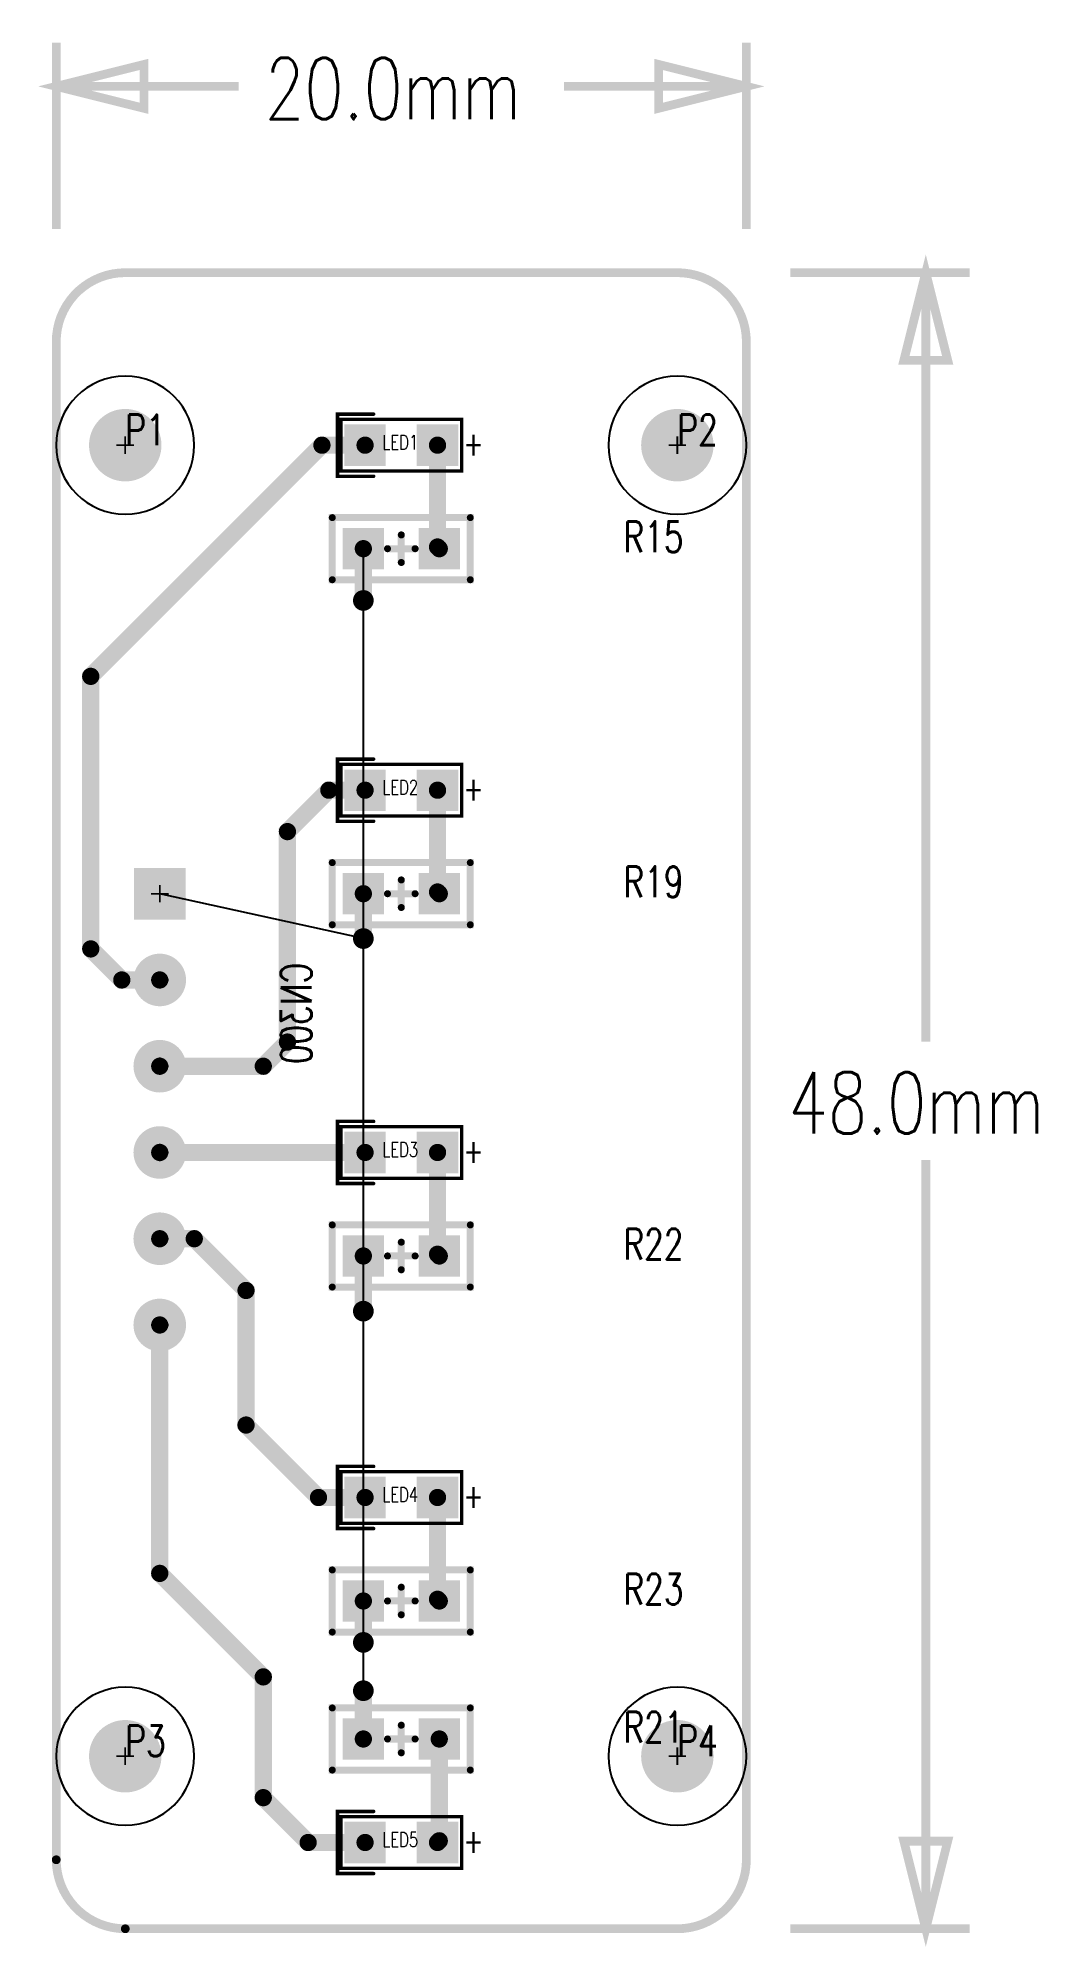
# Model space of a CAD drawing. Extents: x -0.5 to 28.4, y -0.5 to 54.8.
import ezdxf

# ---------------------------------------------------------------- set-up
doc = ezdxf.new("R2010")
doc.units = 0
doc.header["$MEASUREMENT"] = 0
for name, pattern in [('KEEPOUT_10000000$0', [2, 1, 1]), ('SIG_0', [2, 1, 1]), ('SIG_1', [2, 1, 1]), ('SIG_10', [2, 1, 1]), ('SIG_2', [2, 1, 1]), ('SIG_3', [2, 1, 1]), ('SIG_4', [2, 1, 1]), ('SIG_5', [2, 1, 1]), ('SIG_6', [2, 1, 1]), ('SIG_7', [2, 1, 1]), ('SIG_8', [2, 1, 1]), ('SIG_9', [2, 1, 1]), ('TRMIDX_2048', [2, 1, 1]), ('TRMIDX_4096', [2, 1, 1])]:
    doc.linetypes.add(name, pattern=pattern)
doc.layers.get('0').update_dxf_attribs({"linetype": 'CONTINUOUS'})
for name, color, linetype in [('BOARD_OUTLINE_00', 254, 'CONTINUOUS'), ('DIMENSION1_24', 254, 'CONTINUOUS'), ('DIMENSION2_24', 254, 'CONTINUOUS'), ('DIMENSION3_24', 254, 'CONTINUOUS'), ('DIMENSION4_24', 254, 'CONTINUOUS'), ('DIMENSION5_24', 254, 'CONTINUOUS'), ('DIMENSION6_24', 254, 'CONTINUOUS'), ('DIMENSION7_24', 254, 'CONTINUOUS'), ('DRIL_NPLTE_THRU_01', 176, 'CONTINUOUS'), ('DRIL_NPLTE_THRU_02', 16, 'CONTINUOUS'), ('DRIL_PLTE_THRU_01', 176, 'CONTINUOUS'), ('DRIL_PLTE_THRU_02', 16, 'CONTINUOUS'), ('DRIL_SYMBOL', 254, 'CONTINUOUS'), ('KEEPOUT_01', 130, 'CONTINUOUS'), ('LINK_00', 254, 'CONTINUOUS'), ('PADS_BOT', 1, 'CONTINUOUS'), ('PADS_INNER', 5, 'CONTINUOUS'), ('PADS_TOP', 5, 'CONTINUOUS'), ('PADS_XR_23', 183, 'CONTINUOUS'), ('PART_NAME_01', 254, 'CONTINUOUS'), ('PART_NAME_02', 130, 'CONTINUOUS'), ('PART_TOP_2DLINE_00', 254, 'CONTINUOUS'), ('PART_TOP_2DLINE_01', 254, 'CONTINUOUS'), ('PART_TOP_TEXT_26', 254, 'CONTINUOUS'), ('TEXT_24', 4, 'CONTINUOUS'), ('TRACE_01', 5, 'CONTINUOUS'), ('VIAPTS', 254, 'CONTINUOUS')]:
    doc.layers.add(name, color=color, linetype=linetype)
doc.styles.add('W0$02', font='simplex', dxfattribs={"width": 0.75})
doc.styles.add('W0$1', font='simplex', dxfattribs={"width": 0.75})
doc.styles.add('W0$127', font='simplex', dxfattribs={"width": 0.75})
doc.styles.add('W0$254', font='simplex', dxfattribs={"width": 0.75})

# ---------------------------------------------------------------- blocks, each defined once
blk = doc.blocks.new('SMOOTH_0$254')
at = {"const_width": 0.127}
blk.add_lwpolyline([(-0.0635, 0, 1), (0.0635, 0, 1)], format="xyb", close=True, dxfattribs=at)
blk = doc.blocks.new('BOARD_34')
at = {"layer": 'BOARD_OUTLINE_00', "const_width": 0.254}
blk.add_lwpolyline([(0, 2, 0.414214), (2, 0), (18, 0, 0.414214), (20, 2), (20, 46, 0.414214), (18, 48), (2, 48, 0.414214), (0, 46)], format="xyb", close=True, dxfattribs=at)
at = {"layer": 'BOARD_OUTLINE_00'}
for p in [(0, 2), (2, 0)]:
    blk.add_blockref('SMOOTH_0$254', p, dxfattribs=at)
blk = doc.blocks.new('D_2DFEGHI_35')
at = {"layer": 'DIMENSION1_24', "linetype": 'TRMIDX_4096', "const_width": 0.254}
blk.add_lwpolyline([(5.2, 0), (5.2, 22.285)], dxfattribs=at)
at = {"layer": 'DIMENSION2_24', "linetype": 'TRMIDX_4096', "const_width": 0.254}
blk.add_lwpolyline([(5.2, 48), (5.2, 25.715)], dxfattribs=at)
at = {"layer": 'DIMENSION3_24', "linetype": 'TRMIDX_4096', "const_width": 0.254}
blk.add_lwpolyline([(5.2, 0), (4.565, 2.54), (5.835, 2.54)], close=True, dxfattribs=at)
at = {"layer": 'DIMENSION4_24', "linetype": 'TRMIDX_4096', "const_width": 0.254}
blk.add_lwpolyline([(5.2, 48), (5.835, 45.46), (4.565, 45.46)], close=True, dxfattribs=at)
at = {"layer": 'DIMENSION5_24', "linetype": 'TRMIDX_4096', "const_width": 0.254}
blk.add_lwpolyline([(1.27, 0), (6.47, 0)], dxfattribs=at)
at = {"layer": 'DIMENSION6_24', "linetype": 'TRMIDX_4096', "const_width": 0.254}
blk.add_lwpolyline([(1.27, 48), (6.47, 48)], dxfattribs=at)
at = {"layer": 'DIMENSION7_24', "linetype": 'TRMIDX_4096', "const_width": 0.0254}
for points in [[(0, 48), (0.001, 48)], [(0, 0), (0.001, 0)]]:
    blk.add_lwpolyline(points, dxfattribs=at)
at = {"layer": 'TEXT_24', "style": 'W0$254', "width": 0.75}
blk.add_text('48.0mm', height=1.778, dxfattribs=at).set_placement((1.217, 23.047))
blk = doc.blocks.new('D_1DFEGHI_36')
at = {"layer": 'DIMENSION1_24', "linetype": 'TRMIDX_2048', "const_width": 0.254}
blk.add_lwpolyline([(0, 5.4), (5.284, 5.4)], dxfattribs=at)
at = {"layer": 'DIMENSION2_24', "linetype": 'TRMIDX_2048', "const_width": 0.254}
blk.add_lwpolyline([(20, 5.4), (14.716, 5.4)], dxfattribs=at)
at = {"layer": 'DIMENSION3_24', "linetype": 'TRMIDX_2048', "const_width": 0.254}
blk.add_lwpolyline([(0, 5.4), (2.54, 6.035), (2.54, 4.765)], close=True, dxfattribs=at)
at = {"layer": 'DIMENSION4_24', "linetype": 'TRMIDX_2048', "const_width": 0.254}
blk.add_lwpolyline([(20, 5.4), (17.46, 4.765), (17.46, 6.035)], close=True, dxfattribs=at)
at = {"layer": 'DIMENSION5_24', "linetype": 'TRMIDX_2048', "const_width": 0.254}
blk.add_lwpolyline([(0, 1.27), (0, 6.67)], dxfattribs=at)
at = {"layer": 'DIMENSION6_24', "linetype": 'TRMIDX_2048', "const_width": 0.254}
blk.add_lwpolyline([(20, 1.27), (20, 6.67)], dxfattribs=at)
at = {"layer": 'DIMENSION7_24', "linetype": 'TRMIDX_2048', "const_width": 0.0254}
for points in [[(0, 0), (0.001, 0)], [(20, 0), (20.001, 0)]]:
    blk.add_lwpolyline(points, dxfattribs=at)
at = {"layer": 'TEXT_24', "style": 'W0$254', "width": 0.75}
blk.add_text('20.0mm', height=1.778, dxfattribs=at).set_placement((6.046, 4.447))
blk = doc.blocks.new('SMOOTH_0$1')
at = {"const_width": 0.05}
blk.add_lwpolyline([(-0.025, 0, 1), (0.025, 0, 1)], format="xyb", close=True, dxfattribs=at)
blk = doc.blocks.new('PART_BODY_TOP_29')
at = {"layer": 'PART_TOP_2DLINE_01', "const_width": 0.1}
blk.add_lwpolyline([(-0.8, 0.9), (-1.85, 0.9), (-1.85, -0.9), (-0.8, -0.9)], dxfattribs=at)
blk.add_lwpolyline([(-1.75, 0.75), (1.75, 0.75), (1.75, -0.75), (-1.75, -0.75)], close=True, dxfattribs=at)
at = {"layer": 'PART_TOP_2DLINE_01'}
for p in [(-1.85, 0.9), (-1.75, 0.75), (-0.8, 0.9), (1.75, 0.75), (-1.85, -0.9), (-1.75, -0.75), (-0.8, -0.9), (1.75, -0.75)]:
    blk.add_blockref('SMOOTH_0$1', p, dxfattribs=at)
at = {"layer": 'PART_TOP_TEXT_26', "style": 'W0$1', "width": 0.75}
blk.add_text('+', height=0.7, dxfattribs=at).set_placement((1.8, -0.3))
blk = doc.blocks.new('DRIL_HOLE_0')
blk.add_lwpolyline([(0, 0, 1), (0, 0, 1)], format="xyb", close=True)
blk = doc.blocks.new('PAD_0')
blk.add_lwpolyline([(0, 0, 1), (0, 0, 1)], format="xyb", close=True)
blk = doc.blocks.new('PAD_1')
at = {"const_width": 1.2}
blk.add_lwpolyline([(-0.6, 0), (0.6, 0)], dxfattribs=at)
blk = doc.blocks.new('STK_TOP_5')
at = {"layer": 'DRIL_NPLTE_THRU_01'}
blk.add_blockref('DRIL_HOLE_0', (0, 0), dxfattribs=at)
at = {"layer": 'DRIL_NPLTE_THRU_02'}
blk.add_blockref('DRIL_HOLE_0', (0, 0), dxfattribs=at)
at = {"layer": 'PADS_BOT'}
blk.add_blockref('PAD_0', (0, 0), dxfattribs=at)
at = {"layer": 'PADS_INNER'}
blk.add_blockref('PAD_0', (0, 0), dxfattribs=at)
at = {"layer": 'PADS_TOP'}
blk.add_blockref('PAD_1', (0, 0), dxfattribs=at)
at = {"layer": 'PADS_XR_23'}
blk.add_blockref('PAD_1', (0, 0), dxfattribs=at)
blk = doc.blocks.new('SYM_TOP_2')
for name, p in [('STK_TOP_5', (-1.05, 0)), ('PART_BODY_TOP_29', (0, 0)), ('STK_TOP_5', (1.05, 0))]:
    blk.add_blockref(name, p)
blk = doc.blocks.new('PART_TOP_0')
blk.add_blockref('SYM_TOP_2', (0, 0))
at = {"layer": 'PART_NAME_01', "style": 'W0$02', "width": 0.75}
blk.add_text('LED1', height=0.42, dxfattribs=at).set_placement((-0.55, -0.125))
blk = doc.blocks.new('PART_TOP_1')
blk.add_blockref('SYM_TOP_2', (0, 0))
at = {"layer": 'PART_NAME_01', "style": 'W0$02', "width": 0.75}
blk.add_text('LED2', height=0.42, dxfattribs=at).set_placement((-0.55, -0.125))
blk = doc.blocks.new('PART_TOP_2')
blk.add_blockref('SYM_TOP_2', (0, 0))
at = {"layer": 'PART_NAME_01', "style": 'W0$02', "width": 0.75}
blk.add_text('LED3', height=0.42, dxfattribs=at).set_placement((-0.55, -0.125))
blk = doc.blocks.new('PART_TOP_3')
blk.add_blockref('SYM_TOP_2', (0, 0))
at = {"layer": 'PART_NAME_01', "style": 'W0$02', "width": 0.75}
blk.add_text('LED4', height=0.42, dxfattribs=at).set_placement((-0.55, -0.125))
blk = doc.blocks.new('PART_TOP_4')
blk.add_blockref('SYM_TOP_2', (0, 0))
at = {"layer": 'PART_NAME_01', "style": 'W0$02', "width": 0.75}
blk.add_text('LED5', height=0.42, dxfattribs=at).set_placement((-0.55, -0.125))
blk = doc.blocks.new('SMOOTH_0$2032')
at = {"const_width": 0.1016}
blk.add_lwpolyline([(-0.0508, 0, 1), (0.0508, 0, 1)], format="xyb", close=True, dxfattribs=at)
blk = doc.blocks.new('PART_BODY_TOP_30')
at = {"layer": 'PART_TOP_2DLINE_00', "const_width": 0.203}
blk.add_lwpolyline([(-2, 0.9), (2, 0.9), (2, -0.9), (-2, -0.9)], close=True, dxfattribs=at)
for points in [[(-0.4, 0), (0.4, 0)], [(0, 0.4), (0, -0.4)]]:
    blk.add_lwpolyline(points, dxfattribs=at)
at = {"layer": 'PART_TOP_2DLINE_00'}
for p in [(-2, 0.9), (2, 0.9), (-0.4, 0), (0, 0.4), (0.4, 0), (0, -0.4), (-2, -0.9), (2, -0.9)]:
    blk.add_blockref('SMOOTH_0$2032', p, dxfattribs=at)
blk = doc.blocks.new('STK_TOP_6')
at = {"layer": 'DRIL_PLTE_THRU_01'}
blk.add_blockref('DRIL_HOLE_0', (0, 0), dxfattribs=at)
at = {"layer": 'DRIL_PLTE_THRU_02'}
blk.add_blockref('DRIL_HOLE_0', (0, 0), dxfattribs=at)
at = {"layer": 'PADS_BOT'}
blk.add_blockref('PAD_0', (0, 0), dxfattribs=at)
at = {"layer": 'PADS_INNER'}
blk.add_blockref('PAD_0', (0, 0), dxfattribs=at)
at = {"layer": 'PADS_TOP'}
blk.add_blockref('PAD_1', (0, 0), dxfattribs=at)
blk = doc.blocks.new('SYM_TOP_3')
for name, p in [('STK_TOP_6', (-1.1, 0)), ('PART_BODY_TOP_30', (0, 0)), ('STK_TOP_6', (1.1, 0))]:
    blk.add_blockref(name, p)
blk = doc.blocks.new('PART_TOP_5')
blk.add_blockref('SYM_TOP_3', (0, 0))
at = {"layer": 'PART_NAME_01', "style": 'W0$127', "width": 0.75}
blk.add_text('R15', height=0.889, dxfattribs=at).set_placement((6.4365, -0.1))
blk = doc.blocks.new('PART_TOP_6')
blk.add_blockref('SYM_TOP_3', (0, 0))
at = {"layer": 'PART_NAME_01', "style": 'W0$127', "width": 0.75}
blk.add_text('R19', height=0.889, dxfattribs=at).set_placement((6.4365, -0.1))
blk = doc.blocks.new('PART_TOP_7')
blk.add_blockref('SYM_TOP_3', (0, 0))
at = {"layer": 'PART_NAME_01', "style": 'W0$127', "width": 0.75}
blk.add_text('R21', height=0.889, dxfattribs=at).set_placement((6.4365, -0.1))
blk = doc.blocks.new('PART_TOP_8')
blk.add_blockref('SYM_TOP_3', (0, 0))
at = {"layer": 'PART_NAME_01', "style": 'W0$127', "width": 0.75}
blk.add_text('R22', height=0.889, dxfattribs=at).set_placement((6.4365, -0.1))
blk = doc.blocks.new('PART_TOP_9')
blk.add_blockref('SYM_TOP_3', (0, 0))
at = {"layer": 'PART_NAME_01', "style": 'W0$127', "width": 0.75}
blk.add_text('R23', height=0.889, dxfattribs=at).set_placement((6.4365, -0.1))
blk = doc.blocks.new('DRIL_SYMBOL_0$9')
at = {"layer": 'DRIL_SYMBOL', "const_width": 0.0508}
for points in [[(-0.254, 0), (0.254, 0)], [(0, -0.254), (0, 0.254)]]:
    blk.add_lwpolyline(points, dxfattribs=at)
blk = doc.blocks.new('DRIL_HOLE_0$9')
at = {"const_width": 0.45}
blk.add_lwpolyline([(-0.225, 0, 1), (0.225, 0, 1)], format="xyb", close=True, dxfattribs=at)
blk.add_blockref('DRIL_SYMBOL_0$9', (0, 0))
blk = doc.blocks.new('PAD_2')
at = {"const_width": 1.5}
blk.add_lwpolyline([(-0.75, 0), (0.75, 0)], dxfattribs=at)
blk = doc.blocks.new('STK_BOT_8')
at = {"layer": 'DRIL_PLTE_THRU_01'}
blk.add_blockref('DRIL_HOLE_0$9', (0, 0), dxfattribs=at)
at = {"layer": 'DRIL_PLTE_THRU_02'}
blk.add_blockref('DRIL_HOLE_0$9', (0, 0), dxfattribs=at)
at = {"layer": 'PADS_BOT'}
blk.add_blockref('PAD_2', (0, 0), dxfattribs=at)
at = {"layer": 'PADS_INNER'}
blk.add_blockref('PAD_2', (0, 0), dxfattribs=at)
at = {"layer": 'PADS_TOP'}
blk.add_blockref('PAD_2', (0, 0), dxfattribs=at)
blk = doc.blocks.new('DRIL_SYMBOL_0$889')
at = {"layer": 'DRIL_SYMBOL', "const_width": 0.0508}
for points in [[(-0.254, 0), (0.254, 0)], [(0, -0.254), (0, 0.254)]]:
    blk.add_lwpolyline(points, dxfattribs=at)
blk = doc.blocks.new('DRIL_HOLE_0$889')
at = {"const_width": 0.4445}
blk.add_lwpolyline([(-0.22225, 0, 1), (0.22225, 0, 1)], format="xyb", close=True, dxfattribs=at)
blk.add_blockref('DRIL_SYMBOL_0$889', (0, 0))
blk = doc.blocks.new('PAD_3')
at = {"const_width": 0.762}
blk.add_lwpolyline([(0, -0.381, 1), (0, 0.381, 1)], format="xyb", close=True, dxfattribs=at)
blk = doc.blocks.new('STK_BOT_7')
at = {"layer": 'DRIL_PLTE_THRU_01'}
blk.add_blockref('DRIL_HOLE_0$889', (0, 0), dxfattribs=at)
at = {"layer": 'DRIL_PLTE_THRU_02'}
blk.add_blockref('DRIL_HOLE_0$889', (0, 0), dxfattribs=at)
at = {"layer": 'PADS_BOT'}
blk.add_blockref('PAD_3', (0, 0), dxfattribs=at)
at = {"layer": 'PADS_INNER'}
blk.add_blockref('PAD_3', (0, 0), dxfattribs=at)
at = {"layer": 'PADS_TOP'}
blk.add_blockref('PAD_3', (0, 0), dxfattribs=at)
blk = doc.blocks.new('SYM_BOT_4')
for name, p in [('STK_BOT_8', (0, 0)), ('STK_BOT_7', (2.5, 0)), ('STK_BOT_7', (5, 0)), ('STK_BOT_7', (7.5, 0)), ('STK_BOT_7', (10, 0)), ('STK_BOT_7', (12.5, 0))]:
    blk.add_blockref(name, p)
blk = doc.blocks.new('PART_BOT_10')
blk.add_blockref('SYM_BOT_4', (0, 0))
at = {"layer": 'PART_NAME_02', "style": 'W0$127', "width": 0.75}
blk.add_text('CN300', height=0.889, dxfattribs=at).set_placement((2, -4.4))
blk = doc.blocks.new('PART_BODY_TOP_32')
at = {"layer": 'KEEPOUT_01', "linetype": 'KEEPOUT_10000000$0'}
blk.add_lwpolyline([(-2, 0, 1), (2, 0, 1)], format="xyb", close=True, dxfattribs=at)
blk = doc.blocks.new('DRIL_SYMBOL_2$1')
at = {"layer": 'DRIL_SYMBOL', "const_width": 0.0508}
for points in [[(-0.254, 0), (0.254, 0)], [(0, -0.254), (0, 0.254)]]:
    blk.add_lwpolyline(points, dxfattribs=at)
blk = doc.blocks.new('DRIL_HOLE_2$1')
at = {"const_width": 1.05}
blk.add_lwpolyline([(-0.525, 0, 1), (0.525, 0, 1)], format="xyb", close=True, dxfattribs=at)
blk.add_blockref('DRIL_SYMBOL_2$1', (0, 0))
blk = doc.blocks.new('PAD_4')
at = {"const_width": 1.05}
blk.add_lwpolyline([(0, -0.525, 1), (0, 0.525, 1)], format="xyb", close=True, dxfattribs=at)
blk = doc.blocks.new('STK_TOP_9')
at = {"layer": 'DRIL_NPLTE_THRU_01'}
blk.add_blockref('DRIL_HOLE_2$1', (0, 0), dxfattribs=at)
at = {"layer": 'DRIL_NPLTE_THRU_02'}
blk.add_blockref('DRIL_HOLE_2$1', (0, 0), dxfattribs=at)
at = {"layer": 'PADS_BOT'}
blk.add_blockref('PAD_4', (0, 0), dxfattribs=at)
at = {"layer": 'PADS_INNER'}
blk.add_blockref('PAD_4', (0, 0), dxfattribs=at)
at = {"layer": 'PADS_TOP'}
blk.add_blockref('PAD_4', (0, 0), dxfattribs=at)
blk = doc.blocks.new('SYM_TOP_5')
for name in ['PART_BODY_TOP_32', 'STK_TOP_9']:
    blk.add_blockref(name, (0, 0))
blk = doc.blocks.new('PART_TOP_11')
blk.add_blockref('SYM_TOP_5', (0, 0))
at = {"layer": 'PART_NAME_01', "style": 'W0$127', "width": 0.75}
blk.add_text('P3', height=0.889, dxfattribs=at).set_placement((0, 0))
blk = doc.blocks.new('PART_TOP_12')
blk.add_blockref('SYM_TOP_5', (0, 0))
at = {"layer": 'PART_NAME_01', "style": 'W0$127', "width": 0.75}
blk.add_text('P4', height=0.889, dxfattribs=at).set_placement((0, 0))
blk = doc.blocks.new('PART_TOP_13')
blk.add_blockref('SYM_TOP_5', (0, 0))
at = {"layer": 'PART_NAME_01', "style": 'W0$127', "width": 0.75}
blk.add_text('P1', height=0.889, dxfattribs=at).set_placement((0, 0))
blk = doc.blocks.new('PART_TOP_14')
blk.add_blockref('SYM_TOP_5', (0, 0))
at = {"layer": 'PART_NAME_01', "style": 'W0$127', "width": 0.75}
blk.add_text('P2', height=0.889, dxfattribs=at).set_placement((0, 0))
blk = doc.blocks.new('SMOOTH_0$5')
at = {"const_width": 0.25}
blk.add_lwpolyline([(-0.125, 0, 1), (0.125, 0, 1)], format="xyb", close=True, dxfattribs=at)
blk = doc.blocks.new('DRIL_SYMBOL_0$3')
at = {"layer": 'DRIL_SYMBOL', "const_width": 0.0508}
for points in [[(-0.254, 0), (0.254, 0)], [(0, -0.254), (0, 0.254)]]:
    blk.add_lwpolyline(points, dxfattribs=at)
blk = doc.blocks.new('DRIL_HOLE_0$3')
at = {"const_width": 0.15}
blk.add_lwpolyline([(-0.075, 0, 1), (0.075, 0, 1)], format="xyb", close=True, dxfattribs=at)
blk.add_blockref('DRIL_SYMBOL_0$3', (0, 0))
blk = doc.blocks.new('PAD_5')
at = {"const_width": 0.3}
blk.add_lwpolyline([(0, -0.15, 1), (0, 0.15, 1)], format="xyb", close=True, dxfattribs=at)
blk = doc.blocks.new('STK_TOP_10')
at = {"layer": 'DRIL_PLTE_THRU_01'}
blk.add_blockref('DRIL_HOLE_0$3', (0, 0), dxfattribs=at)
at = {"layer": 'DRIL_PLTE_THRU_02'}
blk.add_blockref('DRIL_HOLE_0$3', (0, 0), dxfattribs=at)
at = {"layer": 'PADS_BOT'}
blk.add_blockref('PAD_5', (0, 0), dxfattribs=at)
at = {"layer": 'PADS_INNER'}
blk.add_blockref('PAD_5', (0, 0), dxfattribs=at)
at = {"layer": 'PADS_TOP'}
blk.add_blockref('PAD_5', (0, 0), dxfattribs=at)
blk = doc.blocks.new('SYM_TOP_1')
blk.add_blockref('STK_TOP_10', (0, 0))

msp = doc.modelspace()

# ---------------------------------------------------------------- linework, layer by layer
at = {"layer": 'LINK_00', "linetype": 'SIG_5'}
for p, q in [((8.9, 8.3), (8.9, 40)), ((8.9, 30), (8.9, 38.5)), ((8.9, 28.7), (3, 30)), ((8.9, 9.5), (8.9, 17.9)), ((8.9, 6.9), (8.9, 8.3))]:
    msp.add_line(p, q, dxfattribs=at)
at = {"layer": 'TRACE_01', "linetype": 'SIG_10', "const_width": 0.5}
for points in [[(1, 28.4), (1, 36.3), (7.7, 43), (8.95, 43)], [(1, 28.4), (1.9, 27.5), (3, 27.5)]]:
    msp.add_lwpolyline(points, dxfattribs=at)
at = {"layer": 'TRACE_01', "linetype": 'SIG_4', "const_width": 0.5}
msp.add_lwpolyline([(11.05, 43), (11.05, 40.05), (11.1, 40)], dxfattribs=at)
at = {"layer": 'TRACE_01', "linetype": 'SIG_5', "const_width": 0.5}
for points in [[(8.9, 38.5), (8.9, 40)], [(8.9, 28.7), (8.9, 30)], [(8.9, 17.9), (8.9, 19.5)], [(8.9, 8.3), (8.9, 9.5)], [(8.9, 6.9), (8.9, 5.5)]]:
    msp.add_lwpolyline(points, dxfattribs=at)
at = {"layer": 'TRACE_01', "linetype": 'SIG_9', "const_width": 0.5}
msp.add_lwpolyline([(3, 25), (6, 25), (6.7, 25.7), (6.7, 31.8), (7.9, 33), (8.95, 33)], dxfattribs=at)
at = {"layer": 'TRACE_01', "linetype": 'SIG_0', "const_width": 0.5}
msp.add_lwpolyline([(11.05, 33), (11.05, 30.05), (11.1, 30)], dxfattribs=at)
at = {"layer": 'TRACE_01', "linetype": 'SIG_6', "const_width": 0.5}
msp.add_lwpolyline([(3, 22.5), (8.95, 22.5)], dxfattribs=at)
at = {"layer": 'TRACE_01', "linetype": 'SIG_2', "const_width": 0.5}
msp.add_lwpolyline([(11.05, 22.5), (11.05, 19.55), (11.1, 19.5)], dxfattribs=at)
at = {"layer": 'TRACE_01', "linetype": 'SIG_8', "const_width": 0.5}
msp.add_lwpolyline([(3, 20), (4, 20), (5.5, 18.5), (5.5, 14.6), (7.6, 12.5), (8.95, 12.5)], dxfattribs=at)
at = {"layer": 'TRACE_01', "linetype": 'SIG_7', "const_width": 0.5}
msp.add_lwpolyline([(3, 17.5), (3, 10.3), (6, 7.3), (6, 3.8), (7.3, 2.5), (8.95, 2.5)], dxfattribs=at)
at = {"layer": 'TRACE_01', "linetype": 'SIG_1', "const_width": 0.5}
msp.add_lwpolyline([(11.05, 12.5), (11.05, 9.55), (11.1, 9.5)], dxfattribs=at)
at = {"layer": 'TRACE_01', "linetype": 'SIG_3', "const_width": 0.5}
msp.add_lwpolyline([(11.05, 2.5), (11.1, 2.55), (11.1, 5.5)], dxfattribs=at)

# ---------------------------------------------------------------- block references
for name, p in [('D_1DFEGHI_36', (0, 48)), ('D_2DFEGHI_35', (20, 0)), ('BOARD_34', (0, 0)), ('PART_TOP_13', (2, 43)), ('PART_TOP_14', (18, 43)), ('PART_TOP_0', (10, 43)), ('PART_TOP_5', (10, 40)), ('PART_TOP_1', (10, 33)), ('PART_TOP_6', (10, 30)), ('PART_TOP_2', (10, 22.5)), ('PART_TOP_8', (10, 19.5)), ('PART_TOP_3', (10, 12.5)), ('PART_TOP_9', (10, 9.5)), ('PART_TOP_11', (2, 5)), ('PART_TOP_12', (18, 5)), ('PART_TOP_7', (10, 5.5)), ('PART_TOP_4', (10, 2.5))]:
    msp.add_blockref(name, p)
at = {"xscale": -1, "rotation": 90}
msp.add_blockref('PART_BOT_10', (3, 30), dxfattribs=at)
at = {"layer": 'TRACE_01'}
for p in [(7.7, 43), (8.95, 43), (11.05, 43), (8.9, 40), (11.05, 40.05), (11.1, 40), (8.9, 38.5), (1, 36.3), (7.9, 33), (8.95, 33), (11.05, 33), (6.7, 31.8), (8.9, 30), (11.05, 30.05), (11.1, 30), (8.9, 28.7), (1, 28.4), (1, 28.4), (1.9, 27.5), (3, 27.5), (6.7, 25.7), (3, 25), (6, 25), (3, 22.5), (8.95, 22.5), (11.05, 22.5), (3, 20), (4, 20), (8.9, 19.5), (11.05, 19.55), (11.1, 19.5), (5.5, 18.5), (3, 17.5), (8.9, 17.9), (5.5, 14.6), (7.6, 12.5), (8.95, 12.5), (11.05, 12.5), (3, 10.3), (8.9, 9.5), (11.05, 9.55), (11.1, 9.5), (8.9, 8.3), (6, 7.3), (8.9, 6.9), (8.9, 5.5), (11.1, 5.5), (6, 3.8), (11.1, 2.55), (7.3, 2.5), (8.95, 2.5), (11.05, 2.5)]:
    msp.add_blockref('SMOOTH_0$5', p, dxfattribs=at)
at = {"layer": 'VIAPTS', "linetype": 'SIG_5'}
for p in [(8.9, 38.5), (8.9, 28.7), (8.9, 17.9), (8.9, 8.3), (8.9, 6.9)]:
    msp.add_blockref('SYM_TOP_1', p, dxfattribs=at)

doc.saveas('drawing.dxf')
